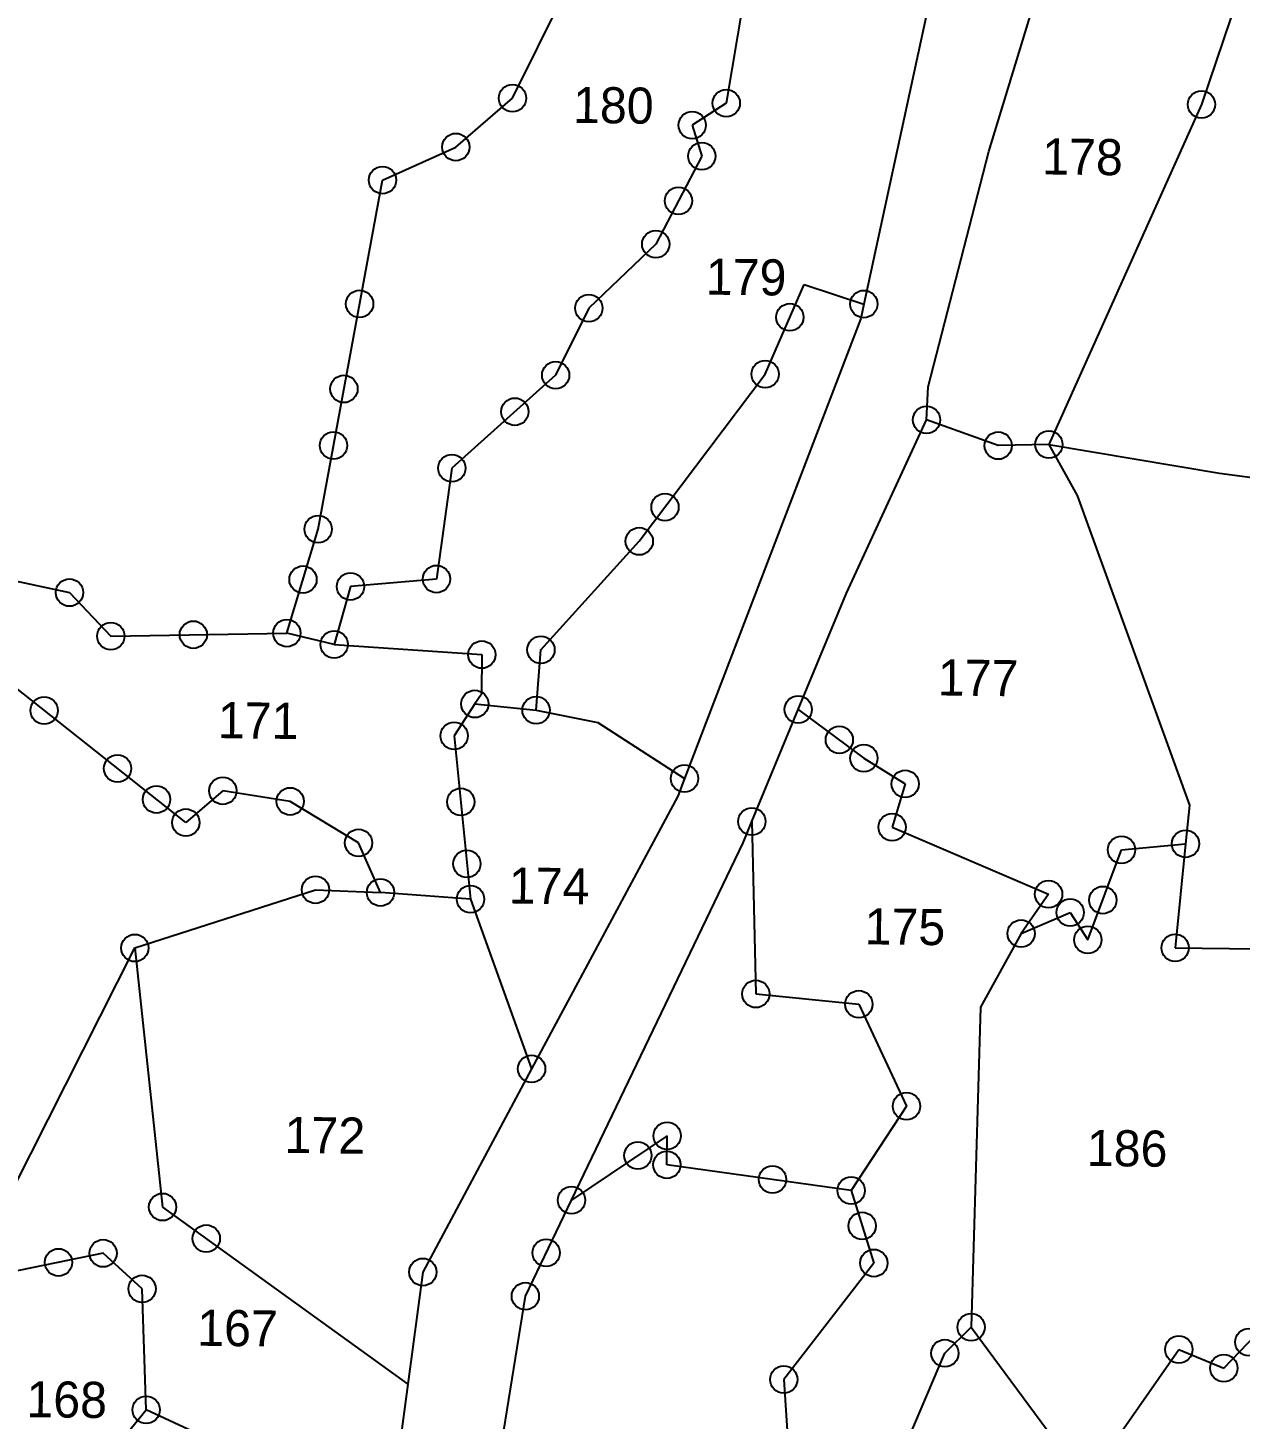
# Model space of a CAD drawing. Header units: metres. Extents: x 288131 to 289837, y 2081162 to 2084367.
# Drawn here: x 288707.6 to 289014, y 2083659.2 to 2084010.8 of the extents above; entities that cross this region are included whole.
import ezdxf
from ezdxf.enums import TextEntityAlignment as Align

# ---------------------------------------------------------------- set-up
doc = ezdxf.new("R2010")
doc.units = ezdxf.units.M
doc.header["$LTSCALE"] = 10
doc.header["$MEASUREMENT"] = 0
for name, color, linetype in [('POLY_PARCEL', 6, 'Continuous'), ('POLY_WATER', 4, 'Continuous'), ('TEXT_PARCEL', 7, 'Continuous'), ('V_BOUND_LINE', 7, 'Continuous')]:
    doc.layers.add(name, color=color, linetype=linetype)
doc.styles.add('TEXT_MAP', font='')
doc.styles.get('TEXT_MAP').set_extended_font_data('Kruti Dev 050')

msp = doc.modelspace()

# ---------------------------------------------------------------- linework, layer by layer
for centre in [(288830.14, 2083993.04), (288884.17, 2083991.8), (289004.23, 2083991.44), (288875.57, 2083986.22), (288815.82, 2083980.7), (288877.96, 2083978.37), (288797.26, 2083972.35), (288872.06, 2083967.1), (288866.32, 2083956.13), (288791.5, 2083941.04), (288849.42, 2083939.99), (288918.92, 2083941.02), (288900.24, 2083937.67), (288841.04, 2083923.03), (288893.98, 2083923.31), (288787.54, 2083919.55), (288830.74, 2083913.81), (288934.79, 2083911.76), (288784.91, 2083905.28), (288952.9, 2083905.23), (288965.7, 2083905.53), (288814.8, 2083899.54), (288868.67, 2083889.67), (288781.02, 2083884.13), (288862.18, 2083881.05), (288777.19, 2083871.37), (288789.2, 2083869.65), (288810.91, 2083871.52), (288718.19, 2083868.08), (288728.61, 2083857.08), (288749.47, 2083857.45), (288773.13, 2083857.86), (288785.08, 2083854.99), (288822.38, 2083852.41), (288837.33, 2083853.64), (288711.78, 2083838.31), (288820.62, 2083839.94), (288836.08, 2083838.38), (288902.36, 2083838.54), (288815.38, 2083831.89), (288912.73, 2083830.86), (288730.33, 2083823.62), (288918.95, 2083826.26), (288873.6, 2083821.12), (288756.91, 2083818.02), (288929.39, 2083819.73), (288740.16, 2083815.83), (288773.94, 2083815.33), (288817.05, 2083815.18), (288747.57, 2083809.96), (288890.63, 2083810.22), (288926.06, 2083808.81), (288791.24, 2083804.82), (288984.06, 2083803.08), (289000.23, 2083804.62), (288818.62, 2083799.52), (288780.35, 2083793), (288796.78, 2083792.32), (288965.63, 2083791.88), (288819.51, 2083790.62), (288979.31, 2083790.39), (288971.06, 2083787.25), (288958.66, 2083781.91), (288734.67, 2083778.27), (288975.55, 2083780.34), (288997.58, 2083778.31), (288891.62, 2083766.65), (288917.65, 2083764.05), (288834.97, 2083747.71), (288929.69, 2083738.31), (288869.24, 2083730.81), (288861.83, 2083725.82), (288869.16, 2083723.5), (288895.86, 2083719.77), (288845.03, 2083714.52), (288915.72, 2083717), (288741.71, 2083712.81), (288918.52, 2083708.03), (288752.75, 2083704.83), (288726.66, 2083701.11), (288838.65, 2083701.23), (288715.39, 2083698.82), (288921.44, 2083698.65), (288807.48, 2083696.38), (288736.51, 2083692.11), (288833.38, 2083690.25), (288946.03, 2083682.44), (288939.42, 2083675.85), (288998.55, 2083676.78), (289016.23, 2083678.66), (288898.68, 2083669.22), (289009.92, 2083672.08), (288737.56, 2083661.55)]:
    msp.add_circle(centre, 3.45)
at = {"layer": 'POLY_PARCEL'}
for p, q in [((289017.5, 2084030.58), (289004.23, 2083991.44)), ((288888.39, 2084017.33), (288884.17, 2083991.8)), ((288884.17, 2083991.8), (288875.57, 2083986.22)), ((289004.23, 2083991.44), (288965.7, 2083905.53)), ((288875.57, 2083986.22), (288877.96, 2083978.37)), ((288877.96, 2083978.37), (288866.32, 2083956.13)), ((288866.32, 2083956.13), (288849.42, 2083939.99)), ((288893.98, 2083923.31), (288903.85, 2083945.93)), ((288903.85, 2083945.93), (288918.92, 2083941.02)), ((288849.42, 2083939.99), (288841.04, 2083923.03)), ((288841.04, 2083923.03), (288814.8, 2083899.54)), ((288862.18, 2083881.05), (288893.98, 2083923.31)), ((288952.9, 2083905.23), (288934.79, 2083911.76)), ((288965.7, 2083905.53), (288952.9, 2083905.23)), ((288965.7, 2083905.53), (289008.85, 2083898.25)), ((288965.7, 2083905.53), (288972.87, 2083892.65)), ((288814.8, 2083899.54), (288810.91, 2083871.52)), ((289008.85, 2083898.25), (289213.56, 2083871.1)), ((288972.87, 2083892.65), (289001.21, 2083814.37)), ((288837.33, 2083853.64), (288862.18, 2083881.05)), ((288747.57, 2083809.96), (288663.19, 2083876.79)), ((288789.2, 2083869.65), (288785.08, 2083854.99)), ((288810.91, 2083871.52), (288789.2, 2083869.65)), ((288785.08, 2083854.99), (288773.13, 2083857.86)), ((288785.08, 2083854.99), (288822.38, 2083852.41)), ((288822.38, 2083852.41), (288822.26, 2083842.46)), ((288836.08, 2083838.38), (288837.33, 2083853.64)), ((288822.26, 2083842.46), (288820.62, 2083839.94)), ((288820.62, 2083839.94), (288815.38, 2083831.89)), ((288820.62, 2083839.94), (288836.08, 2083838.38)), ((288836.08, 2083838.38), (288851.71, 2083835.24)), ((288902.36, 2083838.54), (288918.95, 2083826.26)), ((288851.71, 2083835.24), (288873.6, 2083821.12)), ((288815.38, 2083831.89), (288819.51, 2083790.62)), ((288918.95, 2083826.26), (288929.39, 2083819.73)), ((288756.91, 2083818.02), (288747.57, 2083809.96)), ((288773.94, 2083815.33), (288756.91, 2083818.02)), ((288929.39, 2083819.73), (288926.06, 2083808.81)), ((288791.24, 2083804.82), (288773.94, 2083815.33)), ((289001.21, 2083814.37), (289000.23, 2083804.62)), ((288890.63, 2083810.22), (288891.62, 2083766.65)), ((288926.06, 2083808.81), (288965.63, 2083791.88)), ((288796.78, 2083792.32), (288791.24, 2083804.82)), ((288975.55, 2083780.34), (288984.06, 2083803.08)), ((288984.06, 2083803.08), (289000.23, 2083804.62)), ((289000.23, 2083804.62), (288997.58, 2083778.31)), ((288734.67, 2083778.27), (288780.35, 2083793)), ((288780.35, 2083793), (288796.78, 2083792.32)), ((288819.51, 2083790.62), (288796.78, 2083792.32)), ((288965.63, 2083791.88), (288958.66, 2083781.91)), ((288819.51, 2083790.62), (288834.97, 2083747.71)), ((288958.66, 2083781.91), (288971.06, 2083787.25)), ((288971.06, 2083787.25), (288975.55, 2083780.34)), ((288958.66, 2083781.91), (288948.37, 2083763.3)), ((288692.09, 2083694.07), (288734.67, 2083778.27)), ((288734.67, 2083778.27), (288741.71, 2083712.81)), ((288997.58, 2083778.31), (289018.15, 2083778.07)), ((288891.62, 2083766.65), (288917.65, 2083764.05)), ((288917.65, 2083764.05), (288929.69, 2083738.31)), ((288948.37, 2083763.3), (288946.03, 2083682.44)), ((288929.69, 2083738.31), (288915.72, 2083717)), ((288869.24, 2083730.81), (288845.03, 2083714.52)), ((288869.16, 2083723.5), (288869.24, 2083730.81)), ((288915.72, 2083717), (288869.16, 2083723.5)), ((288915.72, 2083717), (288921.44, 2083698.65)), ((288741.71, 2083712.81), (288803.69, 2083668.02)), ((288726.66, 2083701.11), (288692.09, 2083694.07)), ((288736.51, 2083692.11), (288726.66, 2083701.11)), ((288921.44, 2083698.65), (288898.68, 2083669.22)), ((288737.56, 2083661.55), (288736.51, 2083692.11)), ((289009.92, 2083672.08), (289022.98, 2083685.7)), ((288939.42, 2083675.85), (288946.03, 2083682.44)), ((288946.03, 2083682.44), (288970.33, 2083649.7)), ((288927.19, 2083647.21), (288939.42, 2083675.85)), ((288980.87, 2083651.41), (288998.55, 2083676.78)), ((288998.55, 2083676.78), (289009.92, 2083672.08)), ((288898.68, 2083669.22), (288900.68, 2083638.81)), ((288710.86, 2083628.82), (288737.56, 2083661.55)), ((288758.77, 2083651.7), (288737.56, 2083661.55))]:
    msp.add_line(p, q, dxfattribs=at)
at = {"layer": 'POLY_WATER'}
for p, q in [((288940.01, 2084038.52), (288918.92, 2083941.02)), ((288950.5, 2083979.56), (288968.8, 2084039.75)), ((288935.2, 2083920.08), (288950.5, 2083979.56)), ((288918.92, 2083941.02), (288918.13, 2083937.37)), ((288918.13, 2083937.37), (288873.6, 2083821.12)), ((288934.79, 2083911.76), (288935.2, 2083920.08)), ((288914.53, 2083867.92), (288934.79, 2083911.76)), ((288902.36, 2083838.54), (288914.53, 2083867.92)), ((288890.63, 2083810.22), (288902.36, 2083838.54)), ((288873.6, 2083821.12), (288871.9, 2083816.68)), ((288871.9, 2083816.68), (288834.97, 2083747.71)), ((288888.42, 2083804.87), (288890.63, 2083810.22)), ((288845.03, 2083714.52), (288888.42, 2083804.87)), ((288834.97, 2083747.71), (288807.48, 2083696.38)), ((288833.38, 2083690.25), (288845.03, 2083714.52)), ((288807.48, 2083696.38), (288803.69, 2083668.02)), ((288818.67, 2083598.31), (288833.38, 2083690.25)), ((288803.69, 2083668.02), (288794.92, 2083602.29))]:
    msp.add_line(p, q, dxfattribs=at)
at = {"layer": 'V_BOUND_LINE'}
for p, q in [((288830.14, 2083993.04), (288845.35, 2084023.83)), ((288815.82, 2083980.7), (288830.14, 2083993.04)), ((288797.26, 2083972.35), (288815.82, 2083980.7)), ((288781.02, 2083884.13), (288797.26, 2083972.35)), ((288773.13, 2083857.86), (288781.02, 2083884.13)), ((288657.88, 2083881), (288718.19, 2083868.08)), ((288718.19, 2083868.08), (288728.61, 2083857.08)), ((288728.61, 2083857.08), (288773.13, 2083857.86))]:
    msp.add_line(p, q, dxfattribs=at)

# ---------------------------------------------------------------- texts
at = {"layer": 'TEXT_PARCEL', "style": 'TEXT_MAP'}
for s, p in [('180', (288855.63, 2083991.25)), ('178', (288974.2, 2083978.23)), ('179', (288889.18, 2083947.84)), ('177', (288947.81, 2083846.55)), ('171', (288765.86, 2083835.76)), ('174', (288839.38, 2083793.97)), ('175', (288929.32, 2083783.58)), ('172', (288782.72, 2083731.01)), ('186', (288985.48, 2083727.65)), ('167', (288760.65, 2083682.2)), ('168', (288717.48, 2083664.15))]:
    msp.add_text(s, height=9.125, rotation=359.3123, dxfattribs=at).set_placement(p, align=Align.MIDDLE)

doc.saveas('drawing.dxf')
